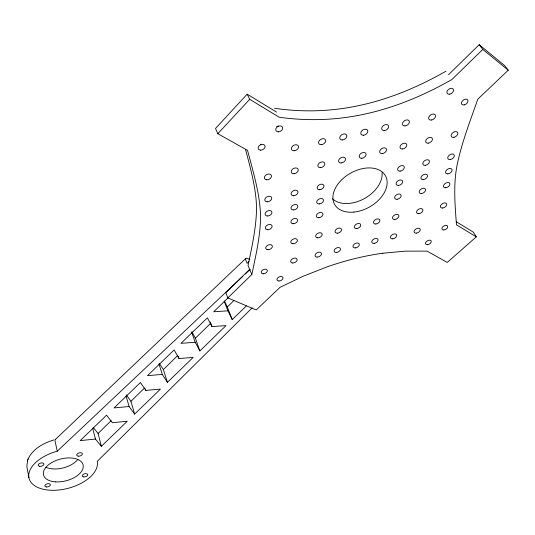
<?xml version="1.0" encoding="UTF-8"?>
<svg xmlns="http://www.w3.org/2000/svg" width="535" height="535" viewBox="0 0 535 535"><rect width="100%" height="100%" fill="white"/><g stroke="black" fill="none" stroke-linecap="round" stroke-linejoin="round"><path stroke-width="0.8" d="M382.819 253.222A180.85 100.814 -24.2 0 0 327.159 266.838L303.592 276.073L280.026 287.328L256.225 309.972L227.823 297.915L251.824 274.522C255.636 256.325 259.97 238.062 260.518 219.403A210.71 148.108 -13.1 0 0 260.425 212.428C259.187 191.242 252.881 170.805 247.558 150.388L217.832 133.71L215.505 128.48L247.163 94.18L276.528 112.096M27.626 460.274L26.824 466.54L28.897 477.648M27.914 459.471C32.401 448.985 43.429 443.114 53.834 439.937M27.432 460.802L28.108 458.95M55.192 439.676L55.045 439.997A3.879 1.324 63 0 0 55.118 441.362L57.265 451.186A35.136 19.334 -14.4 0 0 29.117 478.591A35.136 19.334 -14.4 0 0 67.657 488.435A35.136 19.334 -14.4 0 0 97.23 461.391L252.139 307.859M217.832 133.71L249.705 99.329L247.163 94.18M249.658 269.379L225.797 292.739L227.823 297.915M448.497 74.739L479.186 44.699L504.605 65.537L508.25 70.212L477.808 99.176C470.064 121.398 461.337 143.467 456.803 166.646A203.133 115.279 -37.5 0 0 455.74 173.661C453.733 190.667 455.211 207.814 456.475 224.82L476.31 236.851L447.26 262.438L427.111 251.129L405.276 251.142L382.819 253.229M101.349 446.324L95.411 439.028L80.197 440.633L106.585 415.16L112.41 422.744L127.25 421.246L101.349 446.324L98.086 433.457L111.18 420.644M134.606 414.123L129.069 406.493L114.075 407.924L140.411 382.505L145.834 390.423L160.46 389.092L134.606 414.123L130.941 401.297L144.604 387.935M167.422 382.358L162.265 374.4L147.499 375.664L174.156 349.937L179.018 358.55L193.188 357.407L167.422 382.358L163.349 369.585L177.553 355.681M199.876 350.933L195.195 342.273L180.984 343.343L207.399 317.843L211.974 326.584L226.044 325.601L199.876 350.933L195.389 338.227L210.65 323.294M246.334 305.953L232.23 319.609L227.321 306.976L233.842 300.59M479.186 44.699L482.804 49.401L451.908 79.521C432.922 90.321 413.033 99.617 392.295 106.525A265.962 206.162 -47.2 0 1 338.956 118.295C319.081 120.415 298.945 120.014 279.156 117.205L249.705 99.329M228.532 297.44L213.699 311.765L227.923 310.828L232.23 319.609M55.292 439.569L245.692 258.512M248.895 261.648L247.123 263.327L245.806 260.191A4.574 1.766 45.5 0 1 247.651 258.519L249.885 259.555M57.265 451.186L242.883 276.214M245.311 273.927L250.166 269.352M445.963 71.188C425.653 82.791 404.266 92.622 381.91 99.584A262.451 204.805 -47.8 0 1 338.347 109.066C317.181 111.695 295.674 111.38 274.575 108.297M456.342 221.784L473.321 232.15L476.31 236.851M482.804 49.401L508.25 70.212M93.157 427.318L98.086 433.457M126.34 394.883L130.941 401.297M159.49 363.566L163.349 369.585M191.878 331.693L195.389 338.227M224.439 301.091L227.321 306.976M251.824 274.522L248.053 265.554C251.717 247.598 255.884 229.575 256.459 211.185A209.713 148.844 -12.9 0 0 256.178 200.545C254.713 183.117 249.919 166.191 245.518 149.332M224.158 301.131L227.923 310.828M210.315 322.097L211.974 326.584M191.764 332.516L195.195 342.273M178.262 356.29L179.018 358.55M158.922 363.827L162.265 374.4M145.38 388.905L145.834 390.423M126.059 395.873L129.069 406.493M92.776 428.515L95.411 439.028M77.909 459.384A20.223 11.315 -14.2 0 1 45.916 467.282M382.077 172.517A28.937 19.427 -29.6 0 1 363.713 198.933A28.937 19.427 -29.6 0 1 332.482 198.799M278.374 125.879A3.678 2.715 -28.6 0 1 276.635 126.648M260.92 144.136A3.631 2.668 -26.9 0 1 260.378 144.457M55.68 481.868A20.424 11.235 -14.4 0 0 83.099 464.915A20.424 11.235 -14.4 0 0 51.113 462.949A20.424 11.235 -14.4 0 0 55.68 481.868M78.27 456.141A2.882 1.612 -14.9 0 0 82.35 453.847A2.882 1.612 -14.9 0 0 77.996 453.339A2.882 1.612 -14.9 0 0 78.27 456.141M83.774 476.906A2.802 1.525 -15.1 0 0 87.747 474.685A2.802 1.525 -15.1 0 0 83.527 474.244A2.802 1.525 -15.1 0 0 83.774 476.906M46.398 486.944A2.836 1.538 -14 0 0 50.364 484.717A2.836 1.538 -14 0 0 46.023 484.302A2.836 1.538 -14 0 0 46.398 486.944M39.831 466.326A2.916 1.618 -13.6 0 0 43.903 464.026A2.916 1.618 -13.6 0 0 39.423 463.537A2.916 1.618 -13.6 0 0 39.831 466.326M449.781 94.147A3.705 2.488 -36.2 0 0 453.279 89.198A3.705 2.488 -36.2 0 0 447.554 90.448A3.705 2.488 -36.2 0 0 449.781 94.147M431.712 119.987A3.825 2.555 -34.6 0 0 435.283 114.931A3.825 2.555 -34.6 0 0 429.317 116.255A3.825 2.555 -34.6 0 0 431.712 119.987M464.266 104.887A3.651 2.407 -36 0 0 467.757 100.052A3.651 2.407 -36 0 0 462.133 101.289A3.651 2.407 -36 0 0 464.266 104.887M454.034 137.301A3.738 2.428 -34.4 0 0 457.592 132.433A3.738 2.428 -34.4 0 0 451.801 133.737A3.738 2.428 -34.4 0 0 454.034 137.301M443.943 229.956A3.19 1.939 -30.7 0 0 447.641 226.231A3.19 1.939 -30.7 0 0 442.813 226.753A3.19 1.939 -30.7 0 0 443.943 229.956M416.297 233.126A3.391 2.093 -29.8 0 0 420.176 229.161A3.391 2.093 -29.8 0 0 414.979 229.722A3.391 2.093 -29.8 0 0 416.297 233.126M427.552 244.696A3.15 1.913 -29.8 0 0 431.183 241.038A3.15 1.913 -29.8 0 0 426.368 241.579A3.15 1.913 -29.8 0 0 427.552 244.696M442.619 208.015A3.464 2.147 -31.4 0 0 446.625 203.922A3.464 2.147 -31.4 0 0 441.388 204.457A3.464 2.147 -31.4 0 0 442.619 208.015M278.949 281.009A3.183 2.04 -23.9 0 0 282.962 277.652A3.183 2.04 -23.9 0 0 278.033 277.578A3.183 2.04 -23.9 0 0 278.949 281.009M292.779 262.986A3.411 2.207 -24.9 0 0 297.099 259.355A3.411 2.207 -24.9 0 0 291.856 259.234A3.411 2.207 -24.9 0 0 292.779 262.986M263.26 273.806A3.223 2.1 -23.4 0 0 267.293 270.382A3.223 2.1 -23.4 0 0 262.264 270.289A3.223 2.1 -23.4 0 0 263.26 273.806M267.941 249.731A3.491 2.321 -24.2 0 0 272.315 245.986A3.491 2.321 -24.2 0 0 266.885 245.826A3.491 2.321 -24.2 0 0 267.941 249.731M292.933 243.746A3.484 2.294 -25.4 0 0 297.346 240.001A3.484 2.294 -25.4 0 0 291.996 239.834A3.484 2.294 -25.4 0 0 292.933 243.746M317.73 237.814A3.471 2.274 -26.5 0 0 322.17 234.069A3.471 2.274 -26.5 0 0 316.901 233.889A3.471 2.274 -26.5 0 0 317.73 237.814M293.1 223.73A3.551 2.387 -25.9 0 0 297.594 219.865A3.551 2.387 -25.9 0 0 292.143 219.644A3.551 2.387 -25.9 0 0 293.1 223.73M318.947 217.738A3.544 2.361 -27.1 0 0 322.786 213.505A3.544 2.361 -27.1 0 0 317.128 214.074A3.544 2.361 -27.1 0 0 318.947 217.738M293.213 209.934A3.605 2.454 -26.4 0 0 297.768 205.988A3.605 2.454 -26.4 0 0 292.244 205.728A3.605 2.454 -26.4 0 0 293.213 209.934M319.408 203.922A3.598 2.428 -27.6 0 0 323.3 199.595A3.598 2.428 -27.6 0 0 317.563 200.143A3.598 2.428 -27.6 0 0 319.408 203.922M293.327 195.75A3.658 2.521 -26.8 0 0 297.948 191.724A3.658 2.521 -26.8 0 0 292.344 191.423A3.658 2.521 -26.8 0 0 293.327 195.75M319.883 189.718A3.651 2.494 -28.1 0 0 323.829 185.291A3.651 2.494 -28.1 0 0 318.017 185.826A3.651 2.494 -28.1 0 0 319.883 189.718M294.096 173.721A3.738 2.628 -27.6 0 0 298.075 169.134A3.738 2.628 -27.6 0 0 292.063 169.648A3.738 2.628 -27.6 0 0 294.096 173.721M320.619 167.669A3.732 2.595 -29 0 0 324.651 163.088A3.732 2.595 -29 0 0 318.72 163.59A3.732 2.595 -29 0 0 320.619 167.669M294.297 150.75A3.825 2.735 -28.5 0 0 298.356 145.995A3.825 2.735 -28.5 0 0 292.224 146.483A3.825 2.735 -28.5 0 0 294.297 150.75M321.395 144.671A3.819 2.702 -29.9 0 0 325.514 139.923A3.819 2.702 -29.9 0 0 319.455 140.397A3.819 2.702 -29.9 0 0 321.395 144.671M260.478 150.134A3.651 2.662 -26.9 0 0 265.032 146.015A3.651 2.662 -26.9 0 0 259.348 145.607A3.651 2.662 -26.9 0 0 260.478 150.134M278.615 131.851A3.698 2.715 -28.5 0 0 282.5 127.196A3.698 2.715 -28.5 0 0 276.528 127.638A3.698 2.715 -28.5 0 0 278.615 131.851M266.738 179.827A3.745 2.655 -26.1 0 0 271.426 175.661A3.745 2.655 -26.1 0 0 265.607 175.32A3.745 2.655 -26.1 0 0 266.738 179.827M353.936 212.081A29.171 19.38 -29.5 0 0 385.969 176.811A29.171 19.38 -29.5 0 0 340.18 181.365A29.171 19.38 -29.5 0 0 353.936 212.081M356.818 228.559A3.464 2.234 -28.2 0 0 360.657 224.466A3.464 2.234 -28.2 0 0 355.207 225.034A3.464 2.234 -28.2 0 0 356.818 228.559M337.612 233.16A3.471 2.254 -27.4 0 0 341.41 229.067A3.471 2.254 -27.4 0 0 335.906 229.642A3.471 2.254 -27.4 0 0 337.612 233.16M336.595 252.466A3.397 2.173 -26.8 0 0 340.313 248.494A3.397 2.173 -26.8 0 0 334.923 249.096A3.397 2.173 -26.8 0 0 336.595 252.466M317.094 257.088A3.404 2.187 -26 0 0 321.448 253.456A3.404 2.187 -26 0 0 316.279 253.322A3.404 2.187 -26 0 0 317.094 257.088M341.303 162.954A3.732 2.568 -30 0 0 345.376 158.373A3.732 2.568 -30 0 0 339.498 158.868A3.732 2.568 -30 0 0 341.303 162.954M361.841 158.273A3.732 2.548 -30.9 0 0 365.96 153.699A3.732 2.548 -30.9 0 0 360.135 154.18A3.732 2.548 -30.9 0 0 361.841 158.273M342.514 139.936A3.819 2.675 -31 0 0 346.68 135.194A3.819 2.675 -31 0 0 340.681 135.656A3.819 2.675 -31 0 0 342.514 139.936M363.486 135.235A3.819 2.648 -31.9 0 0 367.699 130.493A3.819 2.648 -31.9 0 0 361.754 130.948A3.819 2.648 -31.9 0 0 363.486 135.235M382.237 153.625A3.732 2.521 -31.8 0 0 386.404 149.051A3.732 2.521 -31.8 0 0 380.639 149.526A3.732 2.521 -31.8 0 0 382.237 153.625M400.106 171.14A3.645 2.401 -31.6 0 0 404.219 166.726A3.645 2.401 -31.6 0 0 398.615 167.214A3.645 2.401 -31.6 0 0 400.106 171.14M402.501 149.004A3.732 2.494 -32.6 0 0 406.707 144.43A3.732 2.494 -32.6 0 0 400.996 144.898A3.732 2.494 -32.6 0 0 402.501 149.004M384.311 130.567A3.819 2.621 -32.8 0 0 388.57 125.825A3.819 2.621 -32.8 0 0 382.685 126.267A3.819 2.621 -32.8 0 0 384.311 130.567M404.995 125.926A3.819 2.595 -33.7 0 0 409.302 121.191A3.819 2.595 -33.7 0 0 403.47 121.626A3.819 2.595 -33.7 0 0 404.995 125.926M398.562 185.404A3.591 2.341 -31 0 0 402.614 181.084A3.591 2.341 -31 0 0 397.09 181.599A3.591 2.341 -31 0 0 398.562 185.404M397.057 199.294A3.538 2.28 -30.5 0 0 401.049 195.068A3.538 2.28 -30.5 0 0 395.599 195.596A3.538 2.28 -30.5 0 0 397.057 199.294M375.904 223.991A3.464 2.214 -29 0 0 379.783 219.898A3.464 2.214 -29 0 0 374.38 220.46A3.464 2.214 -29 0 0 375.904 223.991M374.166 243.351A3.391 2.133 -28.3 0 0 377.964 239.386A3.391 2.133 -28.3 0 0 372.661 239.968A3.391 2.133 -28.3 0 0 374.166 243.351M355.441 247.892A3.397 2.153 -27.5 0 0 359.199 243.927A3.397 2.153 -27.5 0 0 353.849 244.515A3.397 2.153 -27.5 0 0 355.441 247.892M267.119 201.822A3.665 2.548 -25.5 0 0 271.7 197.783A3.665 2.548 -25.5 0 0 266.009 197.502A3.665 2.548 -25.5 0 0 267.119 201.822M428.087 143.173A3.732 2.461 -33.5 0 0 432.347 138.605A3.732 2.461 -33.5 0 0 426.703 139.053A3.732 2.461 -33.5 0 0 428.087 143.173M392.777 238.837A3.391 2.113 -29 0 0 396.609 234.872A3.391 2.113 -29 0 0 391.353 235.44A3.391 2.113 -29 0 0 392.777 238.837M394.877 219.45A3.464 2.193 -29.7 0 0 398.789 215.358A3.464 2.193 -29.7 0 0 393.432 215.906A3.464 2.193 -29.7 0 0 394.877 219.45M418.845 213.706A3.457 2.173 -30.6 0 0 422.804 209.62A3.457 2.173 -30.6 0 0 417.507 210.155A3.457 2.173 -30.6 0 0 418.845 213.706M421.486 193.523A3.538 2.254 -31.4 0 0 425.532 189.296A3.538 2.254 -31.4 0 0 420.142 189.811A3.538 2.254 -31.4 0 0 421.486 193.523M423.312 179.62A3.591 2.307 -31.9 0 0 427.411 175.299A3.591 2.307 -31.9 0 0 421.954 175.794A3.591 2.307 -31.9 0 0 423.312 179.62M425.185 165.335A3.645 2.367 -32.5 0 0 429.344 160.915A3.645 2.367 -32.5 0 0 423.814 161.403A3.645 2.367 -32.5 0 0 425.185 165.335M445.722 187.798A3.538 2.227 -32.2 0 0 449.815 183.579A3.538 2.227 -32.2 0 0 444.485 184.08A3.538 2.227 -32.2 0 0 445.722 187.798M447.862 173.875A3.591 2.28 -32.8 0 0 452.008 169.555A3.591 2.28 -32.8 0 0 446.611 170.043A3.591 2.28 -32.8 0 0 447.862 173.875M450.617 159.483A3.645 2.334 -33.4 0 0 454.095 154.789A3.645 2.334 -33.4 0 0 448.41 156.093A3.645 2.334 -33.4 0 0 450.617 159.483M267.36 215.979A3.611 2.481 -25 0 0 271.88 212.027A3.611 2.481 -25 0 0 266.269 211.786A3.611 2.481 -25 0 0 267.36 215.979M267.594 229.756A3.564 2.414 -24.7 0 0 272.061 225.884A3.564 2.414 -24.7 0 0 266.524 225.683A3.564 2.414 -24.7 0 0 267.594 229.756"/></g></svg>
